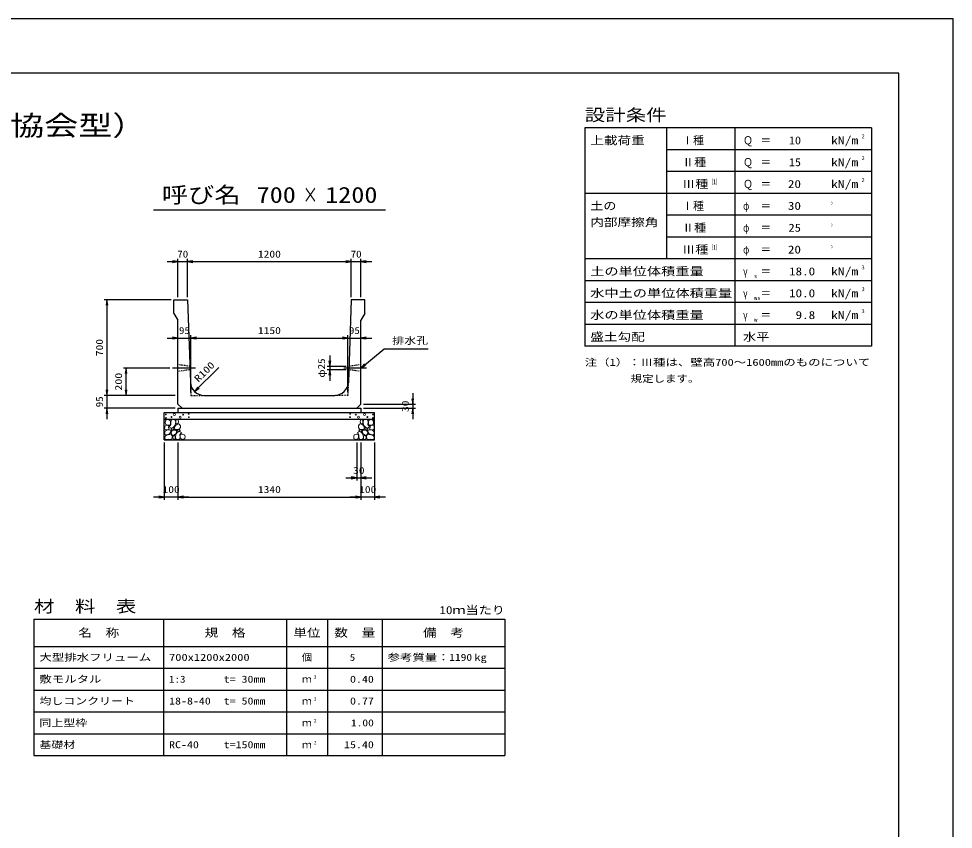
# Model space of a CAD drawing. Units: millimetres at full size. Extents: x 0 to 16820, y 0 to 11880.
# Drawn here: x 9973 to 16820, y 5940 to 11880 of the extents above; entities that cross this region are included whole.
import ezdxf
from ezdxf.enums import TextEntityAlignment as Align

# ---------------------------------------------------------------- set-up
doc = ezdxf.new("R2010")
doc.units = ezdxf.units.MM
doc.linetypes.add('CHAIN', pattern=[18.5, 12, -1.5, 3.5, -1.5])
doc.linetypes.add('DASHED_SPACED', pattern=[12, 6, -6])
for name, color, linetype, lineweight in [('0_2', 7, 'Continuous', 25), ('D-BMK', 2, 'CHAIN', 25), ('D-DCR-HCHn', 4, 'Continuous', 9), ('D-MTR-FRAM', 7, 'Continuous', 25), ('D-MTR-LINE', 7, 'Continuous', 25), ('D-STR-DIM', 7, 'Continuous', 25), ('D-STR-STRn', 1, 'Continuous', 25), ('D-TTL', 2, 'Continuous', 25), ('D-TTL-FRAM', 2, 'Continuous', 25), ('D-TTL-LINE', 7, 'Continuous', 25), ('D-TTL-TXT', 7, 'Continuous', 25)]:
    doc.layers.add(name, color=color, linetype=linetype, lineweight=lineweight)
for name, color, linetype in [('D-DOC', 7, 'Continuous'), ('D-MTR', 7, 'Continuous'), ('D-MTR-TXT', 7, 'Continuous')]:
    doc.layers.add(name, color=color, linetype=linetype)
doc.styles.add('ＭＳ ゴシック', font='')
doc.styles.get('ＭＳ ゴシック').set_extended_font_data('MS Gothic')

# ---------------------------------------------------------------- blocks, each defined once
blk = doc.blocks.new('open_arrow')
at = {"color": 0, "linetype": 'Continuous', "lineweight": -2}
blk.add_lwpolyline([(7.5, 1.25), (0, 0), (7.5, -1.25)], dxfattribs=at)

msp = doc.modelspace()

# ---------------------------------------------------------------- linework, layer by layer
at = {"layer": '0_2'}
msp.add_lwpolyline([(12480, 9320), (12650, 9460), (12690, 9460), (12972.944, 9460)], dxfattribs=at)
at = {"layer": 'D-BMK'}
for p, q in [((11267.857, 9320), (11100, 9320)), ((12520, 9320), (12352.143, 9320))]:
    msp.add_line(p, q, dxfattribs=at)
at = {"layer": 'D-DCR-HCHn'}
for points in [[(11045.46, 8895.356), (11040.26, 8879.753), (11047.194, 8869.352), (11064.53, 8867.618), (11076.366, 8872.699), (11071.464, 8884.954), (11074.932, 8891.889), (11067.997, 8898.823), (11057.596, 8902.29)], [(11078.399, 8938.696), (11062.796, 8942.163), (11048.928, 8935.228), (11047.194, 8919.626), (11050.661, 8907.491), (11067.997, 8902.29), (11080.132, 8902.29), (11085.333, 8910.958), (11085.333, 8930.028)], [(11092.267, 8940.429), (11087.067, 8924.827), (11088.8, 8907.491), (11076.665, 8888.421), (11092.267, 8879.753), (11109.603, 8888.421), (11120.005, 8902.29), (11123.472, 8924.827), (11120.005, 8936.962), (11109.603, 8942.163)], [(11121.739, 8898.823), (11113.071, 8878.02), (11120.005, 8869.352), (11140.808, 8869.352), (11149.476, 8872.819), (11158.144, 8884.954), (11158.144, 8895.356), (11149.476, 8909.224), (11139.074, 8910.958)], [(11125.206, 8936.962), (11125.206, 8916.159), (11133.874, 8910.958), (11142.542, 8916.159), (11144.275, 8928.294), (11142.542, 8938.696), (11130.407, 8942.163)], [(12498.261, 8898.823), (12506.929, 8878.02), (12499.995, 8869.352), (12479.192, 8869.352), (12470.524, 8872.819), (12461.856, 8884.954), (12461.856, 8895.356), (12470.524, 8909.224), (12480.926, 8910.958)], [(12494.794, 8936.962), (12494.794, 8916.159), (12486.126, 8910.958), (12477.458, 8916.159), (12475.725, 8928.294), (12477.458, 8938.696), (12489.593, 8942.163)], [(12527.733, 8940.429), (12532.933, 8924.827), (12531.2, 8907.491), (12543.335, 8888.421), (12527.733, 8879.753), (12510.397, 8888.421), (12499.995, 8902.29), (12496.528, 8924.827), (12499.995, 8936.962), (12510.397, 8942.163)], [(12541.601, 8938.696), (12557.204, 8942.163), (12571.072, 8935.228), (12572.806, 8919.626), (12569.339, 8907.491), (12552.003, 8902.29), (12539.868, 8902.29), (12534.667, 8910.958), (12534.667, 8930.028)], [(12574.54, 8895.356), (12579.74, 8879.753), (12572.806, 8869.352), (12555.47, 8867.618), (12543.634, 8872.699), (12548.536, 8884.954), (12545.068, 8891.889), (12552.003, 8898.823), (12562.404, 8902.29)], [(11078.366, 8837.757), (11091.208, 8857.019), (11089.603, 8861.834), (11071.946, 8866.65), (11055.894, 8865.045), (11044.658, 8855.414), (11043.052, 8844.177), (11044.658, 8832.941), (11057.499, 8829.731)], [(11084.787, 8797.627), (11096.023, 8802.443), (11099.234, 8818.494), (11092.813, 8829.731), (11081.577, 8832.941), (11067.13, 8831.336), (11051.078, 8824.915), (11043.052, 8815.284), (11043.052, 8804.048), (11047.868, 8797.627), (11067.13, 8799.232)], [(11095.735, 8879.753), (11087.067, 8872.819), (11090.534, 8867.618), (11102.669, 8867.618), (11107.87, 8869.352), (11111.337, 8876.286), (11106.136, 8881.487)], [(11123.311, 8837.757), (11131.337, 8857.019), (11124.916, 8865.045), (11105.654, 8865.045), (11097.628, 8861.834), (11089.603, 8850.598), (11089.603, 8840.967), (11097.628, 8828.125), (11107.259, 8826.52)], [(11150.599, 8799.232), (11155.415, 8813.679), (11153.81, 8829.731), (11165.046, 8847.388), (11150.599, 8855.414), (11134.548, 8847.388), (11124.916, 8834.546), (11121.706, 8813.679), (11124.916, 8802.443), (11134.548, 8797.627)], [(11147.389, 8855.414), (11155.415, 8861.834), (11152.204, 8866.65), (11140.968, 8866.65), (11136.153, 8865.045), (11132.942, 8858.624), (11137.758, 8853.808)], [(11163.441, 8800.837), (11177.887, 8797.627), (11190.729, 8804.048), (11192.334, 8818.494), (11189.124, 8829.731), (11173.072, 8834.546), (11161.836, 8834.546), (11157.02, 8826.52), (11157.02, 8808.863)], [(12456.559, 8800.837), (12442.113, 8797.627), (12429.271, 8804.048), (12427.666, 8818.494), (12430.876, 8829.731), (12446.928, 8834.546), (12458.164, 8834.546), (12462.98, 8826.52), (12462.98, 8808.863)], [(12469.401, 8799.232), (12464.585, 8813.679), (12466.19, 8829.731), (12454.954, 8847.388), (12469.401, 8855.414), (12485.452, 8847.388), (12495.084, 8834.546), (12498.294, 8813.679), (12495.084, 8802.443), (12485.452, 8797.627)], [(12472.611, 8855.414), (12464.585, 8861.834), (12467.796, 8866.65), (12479.032, 8866.65), (12483.847, 8865.045), (12487.058, 8858.624), (12482.242, 8853.808)], [(12496.689, 8837.757), (12488.663, 8857.019), (12495.084, 8865.045), (12514.346, 8865.045), (12522.372, 8861.834), (12530.397, 8850.598), (12530.397, 8840.967), (12522.372, 8828.125), (12512.741, 8826.52)], [(12524.265, 8879.753), (12532.933, 8872.819), (12529.466, 8867.618), (12517.331, 8867.618), (12512.13, 8869.352), (12508.663, 8876.286), (12513.864, 8881.487)], [(12535.213, 8797.627), (12523.977, 8802.443), (12520.766, 8818.494), (12527.187, 8829.731), (12538.423, 8832.941), (12552.87, 8831.336), (12568.922, 8824.915), (12576.948, 8815.284), (12576.948, 8804.048), (12572.132, 8797.627), (12552.87, 8799.232)], [(12541.634, 8837.757), (12528.792, 8857.019), (12530.397, 8861.834), (12548.054, 8866.65), (12564.106, 8865.045), (12575.342, 8855.414), (12576.948, 8844.177), (12575.342, 8832.941), (12562.501, 8829.731)], [(11120.101, 8802.443), (11120.101, 8821.705), (11112.075, 8826.52), (11104.049, 8821.705), (11102.444, 8810.469), (11104.049, 8800.837), (11115.285, 8797.627)], [(12499.899, 8802.443), (12499.899, 8821.705), (12507.925, 8826.52), (12515.951, 8821.705), (12517.556, 8810.469), (12515.951, 8800.837), (12504.715, 8797.627)]]:
    msp.add_lwpolyline(points, close=True, dxfattribs=at)
for centre, radius in [((11050.727, 8978.955), 3), ((11113.336, 8978.955), 7.5), ((11177.708, 8978.164), 3), ((11218.131, 8985.006), 3), ((12401.869, 8985.006), 3), ((12442.292, 8978.164), 3), ((12506.664, 8978.955), 7.5), ((12569.273, 8978.955), 3), ((11051.869, 8953.91), 3), ((11092.292, 8960.752), 3), ((11156.664, 8959.961), 7.5), ((11219.273, 8959.961), 3), ((12400.727, 8959.961), 3), ((12463.336, 8959.961), 7.5), ((12527.708, 8960.752), 3), ((12568.131, 8953.91), 3)]:
    msp.add_circle(centre, radius, dxfattribs=at)
at = {"layer": 'D-MTR-FRAM'}
for p, q in [((10085, 7480), (13535, 7480)), ((10085, 7480), (10085, 6480)), ((13535, 7480), (13535, 6480)), ((10085, 6480), (13535, 6480))]:
    msp.add_line(p, q, dxfattribs=at)
at = {"layer": 'D-MTR-LINE'}
for p, q in [((11035, 7480), (11035, 6480)), ((11935, 7480), (11935, 6480)), ((12235, 7480), (12235, 6480)), ((12635, 7480), (12635, 6480)), ((10085, 7280), (13535, 7280)), ((10085, 7120), (13535, 7120)), ((10085, 6960), (13535, 6960)), ((10085, 6800), (13535, 6800)), ((10085, 6640), (13535, 6640))]:
    msp.add_line(p, q, dxfattribs=at)
at = {"layer": 'D-STR-DIM'}
for p, q in [((11060, 10100), (11290, 10100)), ((11140, 9840), (11140, 10120)), ((11210, 9840), (11210, 10120)), ((11210, 9840), (11210, 10120)), ((11210, 10100), (12410, 10100)), ((12330, 10100), (12560, 10100)), ((12410, 9840), (12410, 10120)), ((12410, 9840), (12410, 10120)), ((12480, 9840), (12480, 10120)), ((11090, 9820), (10600, 9820)), ((10620, 9820), (10620, 9120)), ((11060, 9540), (11315, 9540)), ((11235, 9140), (11235, 9560)), ((11235, 9140), (11235, 9560)), ((11235, 9540), (12385, 9540)), ((12305, 9540), (12560, 9540)), ((12385, 9140), (12385, 9560)), ((12385, 9140), (12385, 9560)), ((12252.143, 9412.5), (12252.143, 9227.5)), ((11080, 9320), (10740, 9320)), ((10760, 9120), (10760, 9320)), ((11262.055, 9148.038), (11438.832, 9324.815)), ((12372.589, 9332.5), (12232.143, 9332.5)), ((12371.696, 9307.5), (12232.143, 9307.5)), ((10620, 9200), (10620, 8945)), ((11120, 9120), (10600, 9120)), ((11120, 9120), (10600, 9120)), ((11120, 9120), (10740, 9120)), ((12860, 9135), (12860, 8945)), ((12500, 9055), (12880, 9055)), ((11120, 9025), (10600, 9025)), ((12500, 9025), (12880, 9025)), ((11040, 8775), (11040, 8355)), ((11140, 8775), (11140, 8355)), ((11140, 8775), (11140, 8355)), ((12450, 8775), (12450, 8495)), ((12480, 8775), (12480, 8355)), ((12480, 8775), (12480, 8355)), ((12480, 8775), (12480, 8495)), ((12580, 8775), (12580, 8355)), ((12370, 8515), (12560, 8515)), ((11220, 8375), (10960, 8375)), ((11140, 8375), (12480, 8375)), ((12660, 8375), (12400, 8375))]:
    msp.add_line(p, q, dxfattribs=at)
at = {"layer": 'D-STR-STRn'}
for p, q in [((11110, 9820), (11210, 9820)), ((11110, 9720), (11110, 9820)), ((11210, 9820), (11231.556, 9216.431)), ((12410, 9820), (12388.444, 9216.431)), ((12510, 9820), (12410, 9820)), ((12510, 9720), (12510, 9820)), ((11110, 9720), (11140, 9670)), ((11140, 9055), (11140, 9670)), ((12510, 9720), (12480, 9670)), ((12480, 9055), (12480, 9670)), ((11331.492, 9120), (12288.508, 9120)), ((11140, 9055), (11170, 9025)), ((12480, 9055), (12450, 9025)), ((11040, 8795), (11040, 8995)), ((11040, 8995), (12580, 8995)), ((11140, 9025), (12480, 9025)), ((11140, 9025), (11140, 8995)), ((12480, 9025), (12480, 8995)), ((12580, 8795), (12580, 8995)), ((11040, 8945), (12580, 8945)), ((11040, 8795), (12580, 8795))]:
    msp.add_line(p, q, dxfattribs=at)
at = {"layer": 'D-STR-STRn', "color": 2, "linetype": 'DASHED_SPACED'}
for p, q in [((11227.411, 9332.5), (11140, 9345)), ((12480, 9345), (12392.589, 9332.5)), ((11228.304, 9307.5), (11140, 9295)), ((12480, 9295), (12391.696, 9307.5)), ((11231.556, 9216.431), (11235, 9120)), ((12388.444, 9216.431), (12385, 9120)), ((11235, 9120), (11331.492, 9120)), ((12385, 9120), (12288.508, 9120))]:
    msp.add_line(p, q, dxfattribs=at)
at = {"layer": 'D-STR-STRn'}
for centre, start, end in [((11331.492, 9220), 182.04541, 270), ((12288.508, 9220), 270, 357.95459)]:
    msp.add_arc(centre, 100, start, end, dxfattribs=at)
at = {"layer": 'D-TTL'}
for points in [[(0, 0), (16820, 0), (16820, 11880), (0, 11880)], [(400, 400), (16420, 400), (16420, 11480), (400, 11480)]]:
    msp.add_lwpolyline(points, close=True, dxfattribs=at)
at = {"layer": 'D-TTL-FRAM'}
for p, q in [((16220, 11080), (14120, 11080)), ((14120, 11080), (14120, 9480)), ((16220, 11080), (16220, 9480)), ((16220, 9480), (14120, 9480))]:
    msp.add_line(p, q, dxfattribs=at)
at = {"layer": 'D-TTL-LINE'}
for p, q in [((14720, 11080), (14720, 10120)), ((15220, 11080), (15220, 9480)), ((16220, 10920), (14720, 10920)), ((16220, 10760), (14720, 10760)), ((16220, 10600), (14120, 10600)), ((16220, 10440), (14720, 10440)), ((16220, 10280), (14720, 10280)), ((16220, 10120), (14120, 10120)), ((16220, 9960), (14120, 9960)), ((16220, 9800), (14120, 9800)), ((16220, 9640), (14120, 9640))]:
    msp.add_line(p, q, dxfattribs=at)
at = {"layer": 'D-TTL-TXT'}
msp.add_line((10960, 10480), (12660, 10480), dxfattribs=at)

# ---------------------------------------------------------------- block references
at = {"layer": '0_2', "xscale": 5.33, "yscale": 5.33, "rotation": 39.5}
msp.add_blockref('open_arrow', (12480, 9320), dxfattribs=at)
at = {"layer": 'D-STR-DIM', "xscale": 5.33, "yscale": 5.33}
for p, rotation in [((11140, 10100), 180), ((12410, 10100), 180), ((12410, 10100), 180), ((10620, 9820), 270), ((11140, 9540), 180), ((12385, 9540), 180), ((12385, 9540), 180), ((10760, 9320), 270), ((12252.143, 9332.5), 90), ((12252.143, 9307.5), 270), ((11262.055, 9148.038), 45), ((10620, 9120), 90), ((10620, 9120), 90), ((10760, 9120), 90), ((12860, 9055), 90), ((10620, 9025), 270), ((12860, 9025), 270), ((12450, 8515), 180), ((11040, 8375), 180), ((12480, 8375), 180), ((12480, 8375), 180)]:
    msp.add_blockref('open_arrow', p, dxfattribs=dict(at, rotation=rotation))
for p in [(11210, 10100), (11210, 10100), (12480, 10100), (11235, 9540), (11235, 9540), (12480, 9540), (12480, 8515), (11140, 8375), (11140, 8375), (12580, 8375)]:
    msp.add_blockref('open_arrow', p, dxfattribs=at)

# ---------------------------------------------------------------- texts
at = {"layer": '0_2', "style": 'ＭＳ ゴシック', "width": 1.25}
msp.add_text('排水孔', height=51.32, dxfattribs=at).set_placement((12710, 9480), align=Align.BOTTOM_LEFT)
at = {"layer": 'D-DOC', "style": 'ＭＳ ゴシック'}
for s, width, p in [('注（1）：Ⅲ種は、壁高700～1600mmのものについて', 1.3, (14120, 9320.667)), ('\u3000\u3000\u3000\u3000規定します。', 1.2, (14120, 9200.667))]:
    msp.add_text(s, height=51.32, dxfattribs=dict(at, width=width)).set_placement(p, align=Align.BOTTOM_LEFT)
at = {"layer": 'D-MTR', "style": 'ＭＳ ゴシック', "width": 1.25}
msp.add_text('材\u3000料\u3000表', height=87.98, dxfattribs=at).set_placement((10085, 7504), align=Align.BOTTOM_LEFT)
at = {"layer": 'D-MTR', "style": 'ＭＳ ゴシック', "width": 1.2}
msp.add_text('10ｍ当たり', height=58.65, dxfattribs=at).set_placement((13535, 7499.333), align=Align.BOTTOM_RIGHT)
at = {"layer": 'D-MTR-TXT', "style": 'ＭＳ ゴシック'}
for s, height, width, p in [('名\u3000称', 58.65, 1.25, (10560, 7380)), ('規\u3000格', 58.65, 1.25, (11485, 7380)), ('単位', 58.65, 1.25, (12085, 7380)), ('数\u3000量', 58.65, 1.25, (12435, 7380)), ('備\u3000考', 58.65, 1.25, (13085, 7380)), ('個', 51.32, 1.1, (12085, 7200))]:
    msp.add_text(s, height=height, dxfattribs=dict(at, width=width)).set_placement(p, align=Align.MIDDLE_CENTER)
for s, width, p in [('大型排水フリューム', 1.3, (10125, 7200)), ('700x1200x2000', 1.3, (11075, 7200)), ('参考質量：    kg', 1.3, (12675, 7200)), ('敷モルタル', 1.3, (10125, 7040)), ('1:3', 1.15, (11075, 7040)), ('t= 30mm', 1.25, (11475, 7040)), ('均しコンクリート', 1.25, (10125, 6880)), ('18-8-40', 1.25, (11075, 6880)), ('t= 50mm', 1.25, (11475, 6880)), ('同上型枠', 1.25, (10125, 6720)), ('基礎材', 1.25, (10125, 6560)), ('RC-40', 1.25, (11075, 6560)), ('t=150mm', 1.25, (11475, 6560))]:
    msp.add_text(s, height=51.32, dxfattribs=dict(at, width=width)).set_placement(p, align=Align.MIDDLE_LEFT)
for s, width, p in [('5', 1.15, (12438.553, 7200)), ('1190', 1.2, (13295, 7200)), ('0.40', 1.25, (12575, 7040)), ('0.77', 1.25, (12575, 6880)), ('1.00', 1.2, (12575, 6720)), ('15.40', 1.25, (12575, 6560))]:
    msp.add_text(s, height=51.32, dxfattribs=dict(at, width=width)).set_placement(p, align=Align.MIDDLE_RIGHT)
for p in [(12085, 7040), (12085, 6880), (12085, 6720), (12085, 6560)]:
    msp.add_text('ｍ', height=51.32, dxfattribs=at).set_placement(p, align=Align.MIDDLE_CENTER)
at = {"layer": 'D-MTR-TXT', "style": 'ＭＳ ゴシック', "width": 1.15}
for s, p in [('3', (12135, 7035.333)), ('3', (12135, 6875.333)), ('2', (12135, 6715.333)), ('2', (12135, 6555.333))]:
    msp.add_text(s, height=25.66, dxfattribs=at).set_placement(p, align=Align.BOTTOM_LEFT)
at = {"layer": 'D-STR-DIM', "style": 'ＭＳ ゴシック'}
for s, width, p in [('70', 1.15, (11175, 10155)), ('1200', 1.2, (11810, 10155)), ('70', 1.15, (12445, 10155)), ('95', 1.15, (11187.5, 9595)), ('1150', 1.2, (11810, 9595)), ('95', 1.15, (12432.5, 9595)), ('30', 1.2, (12465, 8570)), ('100', 1.2, (11090, 8430)), ('1340', 1.2, (11810, 8430)), ('100', 1.2, (12530, 8430))]:
    msp.add_text(s, height=51.32, dxfattribs=dict(at, width=width)).set_placement(p, align=Align.MIDDLE_CENTER)
for s, width, p in [('700', 1.2, (10565, 9470)), ('φ25', 1.15, (12191.458, 9320)), ('200', 1.25, (10705, 9220)), ('95', 1.15, (10565, 9072.5)), ('30', 1.2, (12805, 9040))]:
    msp.add_text(s, height=51.32, rotation=90, dxfattribs=dict(at, width=width)).set_placement(p, align=Align.MIDDLE_CENTER)
at = {"layer": 'D-STR-DIM', "style": 'ＭＳ ゴシック', "width": 1.25}
msp.add_text('R100', height=51.32, rotation=45, dxfattribs=at).set_placement((11300.995, 9202.063), align=Align.BOTTOM_LEFT)
at = {"layer": 'D-TTL-TXT', "style": 'ＭＳ ゴシック'}
for s, height, width, p in [('設計条件', 87.98, 1.25, (14120, 11104)), ('上載荷重', 58.65, 1.25, (14160, 10941.333)), ('2', 29.33, 1.15, (16148, 10994.667)), ('Ｑ', 58.65, 0.9, (15280, 10941.333)), ('＝', 58.65, 0.95, (15408, 10941.333)), ('kN/m', 58.65, 1.25, (15924, 10941.333)), ('Ⅱ種', 58.65, 1.1, (14833.333, 10781.333)), ('Ｑ', 58.65, 0.9, (15280, 10781.333)), ('＝', 58.65, 0.95, (15408, 10781.333)), ('kN/m', 58.65, 1.25, (15924, 10781.333)), ('2', 29.33, 1.15, (16148, 10834.667)), ('Ⅲ種', 58.65, 1.2, (14833.333, 10621.333)), ('（1）', 36.66, 0.6, (15031.179, 10655.282)), ('Ｑ', 58.65, 0.9, (15280, 10621.333)), ('＝', 58.65, 0.95, (15408, 10621.333)), ('kN/m', 58.65, 1.25, (15924, 10621.333)), ('2', 29.33, 1.15, (16148, 10674.667)), ('土の', 58.65, 1.2, (14160, 10461.333)), ('φ', 58.65, 0.75, (15280, 10461.333)), ('＝', 58.65, 0.95, (15408, 10461.333)), ('°', 58.65, 0.3, (15924, 10461.333)), ('内部摩擦角', 58.65, 1.25, (14160, 10341.333)), ('Ⅱ種', 58.65, 1.1, (14833.333, 10301.333)), ('φ', 58.65, 0.75, (15280, 10301.333)), ('＝', 58.65, 0.95, (15408, 10301.333)), ('°', 58.65, 0.3, (15924, 10301.333)), ('Ⅲ種', 58.65, 1.2, (14833.333, 10141.333)), ('（1）', 36.66, 0.6, (15031.179, 10175.282)), ('φ', 58.65, 0.75, (15280, 10141.333)), ('°', 58.65, 0.3, (15924, 10141.333)), ('＝', 58.65, 0.95, (15408, 10141.333)), ('土の単位体積重量', 58.65, 1.3, (14160, 9981.333)), ('3', 29.33, 1.15, (16148, 10034.667)), ('γ', 58.65, 0.75, (15280, 9981.333)), ('s', 29.33, 1.15, (15360, 9970.667)), ('＝', 58.65, 0.95, (15408, 9981.333)), ('kN/m', 58.65, 1.25, (15924, 9981.333)), ('水中土の単位体積重量', 58.65, 1.3, (14160, 9821.333)), ('γ', 58.65, 0.75, (15280, 9821.333)), ('＝', 58.65, 0.95, (15408, 9821.333)), ('kN/m', 58.65, 1.25, (15924, 9821.333)), ('3', 29.33, 1.15, (16148, 9874.667)), ('ws', 29.33, 1.2, (15360, 9810.667)), ('水の単位体積重量', 58.65, 1.3, (14160, 9661.333)), ('γ', 58.65, 0.75, (15280, 9661.333)), ('kN/m', 58.65, 1.25, (15924, 9661.333)), ('3', 29.33, 1.15, (16148, 9714.667)), ('w', 29.33, 1.25, (15360, 9650.667)), ('＝', 58.65, 0.95, (15408, 9661.333)), ('盛土勾配', 58.65, 1.25, (14160, 9501.333)), ('水平', 58.65, 1.2, (15280, 9501.333))]:
    msp.add_text(s, height=height, dxfattribs=dict(at, width=width)).set_placement(p, align=Align.BOTTOM_LEFT)
for s, height, width, p in [('大型排水フリューム（農業土木事業協会型）', 146.6, 1.25, (8410, 10980)), ('呼び名', 117.3, 1.2, (11310, 10495)), ('700', 117.3, 1.2, (11860, 10495)), ('×', 117.3, 0.7, (12110, 10495)), ('1200', 117.3, 1.2, (12410, 10495))]:
    msp.add_text(s, height=height, dxfattribs=dict(at, width=width)).set_placement(p, align=Align.BOTTOM_CENTER)
for p in [(14833.333, 10941.333), (14833.333, 10461.333)]:
    msp.add_text('Ⅰ種', height=58.65, dxfattribs=at).set_placement(p, align=Align.BOTTOM_LEFT)
for s, width, p in [('10', 1.1, (15704, 10941.333)), ('15', 1.1, (15704, 10781.333)), ('20', 1.2, (15704, 10621.333)), ('30', 1.2, (15704, 10461.333)), ('25', 1.15, (15704, 10301.333)), ('20', 1.2, (15704, 10141.333)), ('18.0', 1.2, (15808, 9981.333)), ('10.0', 1.2, (15808, 9821.333)), ('9.8', 1.2, (15808, 9661.333))]:
    msp.add_text(s, height=58.65, dxfattribs=dict(at, width=width)).set_placement(p, align=Align.BOTTOM_RIGHT)

doc.saveas('drawing.dxf')
